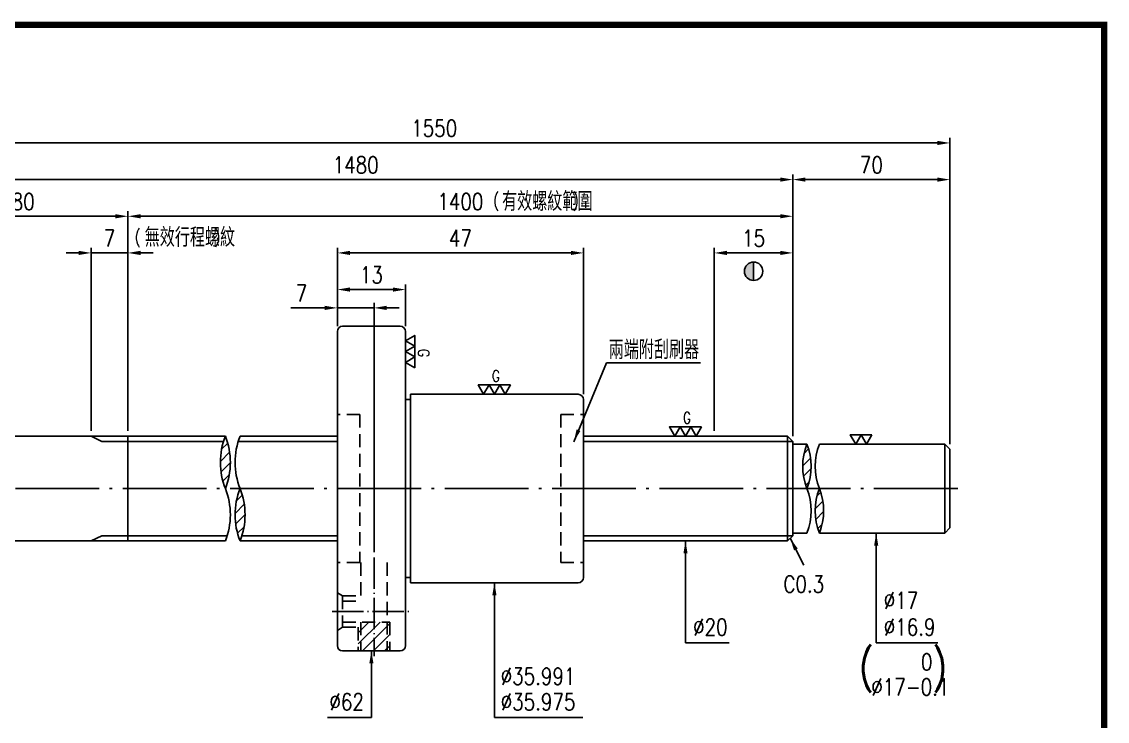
# Model space of a CAD drawing. Header units: millimetres. Extents: x 5710 to 6064, y -305 to -54.
# Drawn here: x 5856.4 to 6063.7, y -187.7 to -54.1 of the extents above; entities that cross this region are included whole.
import ezdxf
from ezdxf.enums import TextEntityAlignment as Align

# ---------------------------------------------------------------- set-up
doc = ezdxf.new("R2010")
doc.units = ezdxf.units.MM
doc.header["$LTSCALE"] = 10
doc.linetypes.add('C', pattern=[2.5625, 2, -0.25, 0.0625, -0.25])
doc.linetypes.add('H', pattern=[0.75, 0.5, -0.25])
doc.layers.get('0').update_dxf_attribs({"linetype": 'CONTINUOUS'})
doc.layers.get('DEFPOINTS').update_dxf_attribs({"linetype": 'CONTINUOUS'})
for name, color, linetype in [('04', 4, 'CONTINUOUS'), ('\\M+5B3DF\\M+5B4E7\\M+598CB\\M+5D7A2', 6, 'CONTINUOUS'), ('C', 1, 'C'), ('H', 5, 'H')]:
    doc.layers.add(name, color=color, linetype=linetype)
doc.styles.add('SIMPLEX', font='SIMPLEX.shx', dxfattribs={"width": 0.8, "height": 3.2, "bigfont": 'chineset.shx'})
doc.styles.get("Standard").update_dxf_attribs({"font": 'TXT', "width": 0.8, "bigfont": 'CHINESET'})
doc.dimstyles.new('STANDARD$0', dxfattribs={"dimscale": 0, "dimtxt": 3.2, "dimasz": 2.4, "dimexe": 1, "dimexo": 1, "dimgap": 1.2, "dimtad": 1, "dimdec": 3, "dimrnd": 0.0005, "dimdsep": 46, "dimtxsty": 'SIMPLEX', "dimcen": 0, "dimclrd": 6, "dimclre": 6, "dimclrt": 3, "dimadec": 1, "dimazin": 2, "dimtp": -0.1, "dimtm": 0.2, "dimtfac": 1, "dimtdec": 3, "dimtmove": 2, "dimatfit": 3, "dimfxl": 0, "dimtvp": 0.790698, "dimarcsym": 0})
doc.dimstyles.new('STANDARD$7', dxfattribs={"dimscale": 0, "dimtxt": 3.2, "dimasz": 2.4, "dimexe": 0.5, "dimexo": 1, "dimgap": 1.2, "dimtad": 1, "dimdec": 3, "dimrnd": 0.0005, "dimdsep": 46, "dimtxsty": 'SIMPLEX', "dimcen": 0, "dimclrd": 6, "dimclre": 6, "dimclrt": 3, "dimadec": 1, "dimazin": 2, "dimtp": -0.1, "dimtm": 0.2, "dimtfac": 1, "dimtdec": 3, "dimtmove": 2, "dimatfit": 3, "dimfxl": 0, "dimtvp": 0.790698, "dimarcsym": 0})
pattern_1 = [(45, (5333.028, -143.2382), (-1.0606602, 1.0606602), [])]

# ---------------------------------------------------------------- blocks, each defined once
blk = doc.blocks.new('*D23')
at = {"color": 6, "lineweight": -2}
for p, q in [((5916.68, -112.24), (5916.68, -104.24)), ((5919.08, -105.24), (5927.28, -105.24)), ((5929.68, -112.24), (5929.68, -104.24))]:
    blk.add_line(p, q, dxfattribs=at)
at = {"color": 6}
for points in [[(5919.08, -104.84), (5919.08, -105.64), (5916.68, -105.24)], [(5927.28, -104.84), (5927.28, -105.64), (5929.68, -105.24)]]:
    blk.add_solid(points, dxfattribs=at)
at = {"layer": 'DEFPOINTS', "color": 0}
for p in [(5929.68, -105.24), (5916.68, -113.24), (5929.68, -113.24)]:
    blk.add_point(p, dxfattribs=at)
at = {"color": 3, "insert": (5923.18, -102.44), "char_height": 3.2, "attachment_point": 5, "style": 'SIMPLEX'}
blk.add_mtext('13', dxfattribs=at)
blk = doc.blocks.new('*D24')
at = {"color": 6, "lineweight": -2}
for p, q in [((5916.68, -112.24), (5916.68, -97.24)), ((5963.68, -125.24), (5963.68, -97.24)), ((5919.08, -98.24), (5961.28, -98.24))]:
    blk.add_line(p, q, dxfattribs=at)
at = {"color": 6}
for points in [[(5919.08, -97.84), (5919.08, -98.64), (5916.68, -98.24)], [(5961.28, -97.84), (5961.28, -98.64), (5963.68, -98.24)]]:
    blk.add_solid(points, dxfattribs=at)
at = {"layer": 'DEFPOINTS', "color": 0}
for p in [(5963.68, -98.24), (5916.68, -113.24), (5963.68, -126.24)]:
    blk.add_point(p, dxfattribs=at)
at = {"color": 3, "insert": (5940.18, -95.44), "char_height": 3.2, "attachment_point": 5, "style": 'SIMPLEX'}
blk.add_mtext('47', dxfattribs=at)
blk = doc.blocks.new('*D25')
at = {"color": 6, "lineweight": -2}
for p, q in [((5876.68, -132.24), (5876.68, -90.24)), ((6003.68, -133.24), (6003.68, -90.24)), ((5879.08, -91.24), (6001.28, -91.24))]:
    blk.add_line(p, q, dxfattribs=at)
at = {"color": 6}
for points in [[(5879.08, -90.84), (5879.08, -91.64), (5876.68, -91.24)], [(6001.28, -90.84), (6001.28, -91.64), (6003.68, -91.24)]]:
    blk.add_solid(points, dxfattribs=at)
at = {"layer": 'DEFPOINTS', "color": 0}
for p in [(6003.68, -91.24), (5876.68, -133.24), (6003.68, -134.24)]:
    blk.add_point(p, dxfattribs=at)
at = {"color": 3, "insert": (5940.18, -88.44), "char_height": 3.2, "attachment_point": 5, "style": 'SIMPLEX'}
blk.add_mtext('1400', dxfattribs=at)
blk = doc.blocks.new('*D26')
at = {"color": 6, "lineweight": -2}
for p, q in [((5836.68, -133.24), (5836.68, -90.24)), ((5876.68, -132.24), (5876.68, -90.24)), ((5839.08, -91.24), (5874.28, -91.24))]:
    blk.add_line(p, q, dxfattribs=at)
at = {"color": 6}
for points in [[(5839.08, -90.84), (5839.08, -91.64), (5836.68, -91.24)], [(5874.28, -90.84), (5874.28, -91.64), (5876.68, -91.24)]]:
    blk.add_solid(points, dxfattribs=at)
at = {"layer": 'DEFPOINTS', "color": 0}
for p in [(5876.68, -91.24), (5836.68, -134.24), (5876.68, -133.24)]:
    blk.add_point(p, dxfattribs=at)
at = {"color": 3, "insert": (5856.68, -88.44), "char_height": 3.2, "attachment_point": 5, "style": 'SIMPLEX'}
blk.add_mtext('80', dxfattribs=at)
blk = doc.blocks.new('*D27')
at = {"color": 6, "lineweight": -2}
for p, q in [((5869.68, -132.24), (5869.68, -97.24)), ((5876.68, -132.24), (5876.68, -97.24)), ((5867.28, -98.24), (5864.88, -98.24)), ((5869.68, -98.24), (5876.68, -98.24)), ((5879.08, -98.24), (5881.48, -98.24))]:
    blk.add_line(p, q, dxfattribs=at)
at = {"color": 6}
for points in [[(5867.28, -97.84), (5867.28, -98.64), (5869.68, -98.24)], [(5879.08, -97.84), (5879.08, -98.64), (5876.68, -98.24)]]:
    blk.add_solid(points, dxfattribs=at)
at = {"layer": 'DEFPOINTS', "color": 0}
for p in [(5876.68, -98.24), (5869.68, -133.24), (5876.68, -133.24)]:
    blk.add_point(p, dxfattribs=at)
at = {"color": 3, "insert": (5873.18, -95.44), "char_height": 3.2, "attachment_point": 5, "style": 'SIMPLEX'}
blk.add_mtext('7', dxfattribs=at)
blk = doc.blocks.new('*D28')
at = {"color": 6, "lineweight": -2}
for p, q in [((5836.68, -133.24), (5836.68, -83.24)), ((5839.08, -84.24), (6001.28, -84.24)), ((6003.68, -133.24), (6003.68, -83.24))]:
    blk.add_line(p, q, dxfattribs=at)
at = {"color": 6}
for points in [[(5839.08, -83.84), (5839.08, -84.64), (5836.68, -84.24)], [(6001.28, -83.84), (6001.28, -84.64), (6003.68, -84.24)]]:
    blk.add_solid(points, dxfattribs=at)
at = {"layer": 'DEFPOINTS', "color": 0}
for p in [(6003.68, -84.24), (5836.68, -134.24), (6003.68, -134.24)]:
    blk.add_point(p, dxfattribs=at)
at = {"color": 3, "insert": (5920.18, -81.44), "char_height": 3.2, "attachment_point": 5, "style": 'SIMPLEX'}
blk.add_mtext('1480', dxfattribs=at)
blk = doc.blocks.new('*D29')
at = {"color": 6, "lineweight": -2}
for p, q in [((6003.68, -133.24), (6003.68, -83.24)), ((6006.08, -84.24), (6031.28, -84.24)), ((6033.68, -134.74), (6033.68, -83.24))]:
    blk.add_line(p, q, dxfattribs=at)
at = {"color": 6}
for points in [[(6006.08, -83.84), (6006.08, -84.64), (6003.68, -84.24)], [(6031.28, -83.84), (6031.28, -84.64), (6033.68, -84.24)]]:
    blk.add_solid(points, dxfattribs=at)
at = {"layer": 'DEFPOINTS', "color": 0}
for p in [(6033.68, -84.24), (6003.68, -134.24), (6033.68, -135.74)]:
    blk.add_point(p, dxfattribs=at)
at = {"color": 3, "insert": (6018.68, -81.44), "char_height": 3.2, "attachment_point": 5, "style": 'SIMPLEX'}
blk.add_mtext('70', dxfattribs=at)
blk = doc.blocks.new('*D30')
at = {"color": 6, "lineweight": -2}
for p, q in [((5836.68, -133.24), (5836.68, -76.24)), ((6033.68, -134.74), (6033.68, -76.24)), ((5839.08, -77.24), (6031.28, -77.24))]:
    blk.add_line(p, q, dxfattribs=at)
at = {"color": 6}
for points in [[(5839.08, -76.84), (5839.08, -77.64), (5836.68, -77.24)], [(6031.28, -76.84), (6031.28, -77.64), (6033.68, -77.24)]]:
    blk.add_solid(points, dxfattribs=at)
at = {"layer": 'DEFPOINTS', "color": 0}
for p in [(6033.68, -77.24), (5836.68, -134.24), (6033.68, -135.74)]:
    blk.add_point(p, dxfattribs=at)
at = {"color": 3, "insert": (5935.18, -74.44), "char_height": 3.2, "attachment_point": 5, "style": 'SIMPLEX'}
blk.add_mtext('1550', dxfattribs=at)
blk = doc.blocks.new('ins2')
at = {"color": 0}
for points in [[(-0.68, 1.19), (-2.05, 1.19), (-1.37, 0)], [(0.68, 1.19), (-0.68, 1.19), (0, 0)], [(2.05, 1.19), (0.68, 1.19), (1.37, 0)]]:
    blk.add_lwpolyline(points, close=True, dxfattribs=at)
at = {"color": 0, "style": 'SIMPLEX', "width": 0.8}
blk.add_text('G', height=1.43, dxfattribs=at).set_placement((-0.33, 2.33), align=Align.MIDDLE_LEFT)
blk = doc.blocks.new('ins1')
at = {"color": 0}
for points in [[(0, 1.19), (-1.37, 1.19), (-0.68, 0)], [(1.37, 1.19), (0, 1.19), (0.68, 0)]]:
    blk.add_lwpolyline(points, close=True, dxfattribs=at)
blk = doc.blocks.new('*D35')
at = {"color": 6, "lineweight": -2}
for p, q in [((5988.68, -132.24), (5988.68, -97.24)), ((6003.68, -133.24), (6003.68, -97.24)), ((6001.28, -98.24), (5991.08, -98.24))]:
    blk.add_line(p, q, dxfattribs=at)
at = {"color": 6}
for points in [[(5991.08, -97.84), (5991.08, -98.64), (5988.68, -98.24)], [(6001.28, -97.84), (6001.28, -98.64), (6003.68, -98.24)]]:
    blk.add_solid(points, dxfattribs=at)
at = {"layer": 'DEFPOINTS', "color": 0}
for p in [(5988.68, -98.24), (5988.68, -133.24), (6003.68, -134.24)]:
    blk.add_point(p, dxfattribs=at)
at = {"color": 3, "insert": (5996.18, -95.44), "char_height": 3.2, "attachment_point": 5, "style": 'SIMPLEX'}
blk.add_mtext('15', dxfattribs=at)
blk = doc.blocks.new('ins3')
blk.add_hatch(color=0).paths.add_polyline_path([(-1.75, 0, 0.414214), (0, -1.75), (0, 1.75, 0.414214)])
at = {"color": 0}
blk.add_lwpolyline([(0, 1.75), (0, -1.75)], dxfattribs=at)
blk.add_circle((0, 0), 1.75, dxfattribs=at)
blk = doc.blocks.new('*D37')
at = {"color": 6, "lineweight": -2}
for p, q in [((5916.68, -112.24), (5916.68, -107.74)), ((5923.68, -155.39), (5923.68, -107.74)), ((5914.28, -108.74), (5907.77, -108.74)), ((5923.68, -108.74), (5916.68, -108.74)), ((5926.08, -108.74), (5928.48, -108.74))]:
    blk.add_line(p, q, dxfattribs=at)
at = {"color": 6}
for points in [[(5914.28, -108.34), (5914.28, -109.14), (5916.68, -108.74)], [(5926.08, -108.34), (5926.08, -109.14), (5923.68, -108.74)]]:
    blk.add_solid(points, dxfattribs=at)
at = {"layer": 'DEFPOINTS', "color": 0}
for p in [(5923.68, -108.74), (5916.68, -113.24), (5923.68, -156.39)]:
    blk.add_point(p, dxfattribs=at)
at = {"color": 3, "insert": (5909.82, -105.94), "char_height": 3.2, "attachment_point": 5, "style": 'SIMPLEX'}
blk.add_mtext('7', dxfattribs=at)

msp = doc.modelspace()

# ---------------------------------------------------------------- hatches: boundary and pattern name
at = {"layer": '04'}
h = msp.add_hatch(dxfattribs=at)
h.set_pattern_fill('_USER', color=256, scale=1.5, angle=45, style=0, pattern_type=0)
h.set_pattern_definition([(45, (5380.0494, -143.2382), (-1.06066, 1.06066), [])])
h.paths.add_polyline_path([(5895.2892, -133.2382, 0.19059164), (5895.2892, -143.2382, 0.19059164)])
h.paths.add_polyline_path([(5898.0963, -143.2382, 0.19059164), (5898.0963, -153.2382, 0.19059164)])
h = msp.add_hatch(dxfattribs=at)
h.set_pattern_fill('_USER', color=256, scale=1.5, angle=45, style=0, pattern_type=0)
h.set_pattern_definition(pattern_1)
h.paths.add_polyline_path([(6006.3665, -134.7382, 0.19059164), (6006.3665, -143.2382, 0.19059164)])
h.paths.add_polyline_path([(6008.7526, -143.2382, 0.19059164), (6008.7526, -151.7382, 0.19059164)])
h = msp.add_hatch(dxfattribs=at)
h.set_pattern_fill('_USER', color=256, scale=1.5, angle=45, style=0, pattern_type=0)
h.set_pattern_definition(pattern_1)
h.paths.add_polyline_path([(5921.1781, -169.7382), (5920.6781, -169.7382), (5920.6781, -174.2382), (5921.1781, -174.2382)])
h.paths.add_polyline_path([(5923.6781, -168.7382), (5921.1781, -168.7382), (5921.1781, -174.2382), (5923.6781, -174.2382)])
h.paths.add_polyline_path([(5926.1781, -168.7382), (5923.6781, -168.7382), (5923.6781, -174.2382), (5926.1781, -174.2382)])
h.paths.add_polyline_path([(5926.6781, -168.7382), (5926.1781, -168.7382), (5926.1781, -174.2382), (5926.6781, -174.2382)])

# ---------------------------------------------------------------- linework, layer by layer
for p, q in [((5916.6781, -113.2382), (5916.6781, -173.2382)), ((5917.6781, -112.2382), (5928.6781, -112.2382)), ((5929.6781, -113.2382), (5929.6781, -173.2382)), ((5929.6781, -126.2382), (5930.6781, -126.2382)), ((5930.6781, -125.2382), (5962.6781, -125.2382)), ((5930.6781, -125.2382), (5930.6781, -161.2382)), ((5963.6781, -126.2382), (5963.6781, -160.2382)), ((5851.0749, -133.2382), (5876.6781, -133.2382)), ((5876.6781, -133.2382), (5876.6781, -153.2382)), ((5876.6781, -133.2382), (5895.2892, -133.2382)), ((5898.0963, -133.2382), (5916.6781, -133.2382)), ((6002.6781, -133.2382), (5963.6781, -133.2382)), ((6002.6781, -133.2382), (6003.6781, -134.2382)), ((6002.6781, -153.2382), (6002.6781, -133.2382)), ((6003.6781, -134.2382), (6003.6781, -152.2382)), ((6003.6781, -134.7382), (6006.3665, -134.7382)), ((6008.7526, -134.7382), (6032.6781, -134.7382)), ((6032.6781, -134.7382), (6033.6781, -135.7382)), ((6032.6781, -151.7382), (6032.6781, -134.7382)), ((6033.6781, -135.7382), (6033.6781, -150.7382)), ((6033.6781, -150.7382), (6032.6781, -151.7382)), ((5851.0749, -153.2382), (5876.6781, -153.2382)), ((5876.6781, -153.2382), (5895.2892, -153.2382)), ((5898.0963, -153.2382), (5916.6781, -153.2382)), ((6002.6781, -153.2382), (5963.6781, -153.2382)), ((6003.6781, -152.2382), (6002.6781, -153.2382)), ((6003.6781, -151.7382), (6006.3665, -151.7382)), ((6008.7526, -151.7382), (6032.6781, -151.7382)), ((5929.6781, -160.2382), (5930.6781, -160.2382)), ((5930.6781, -161.2382), (5962.6781, -161.2382)), ((5917.6781, -174.2382), (5928.6781, -174.2382))]:
    msp.add_line(p, q)
at = {"color": 6}
for p, q in [((5983.1781, -172.6683), (5991.5434, -172.6683)), ((6019.5971, -172.6683), (6031.375, -172.6683)), ((5914.8127, -186.9392), (5923.1781, -186.9392)), ((5946.6781, -186.9392), (5963.548, -186.9392))]:
    msp.add_line(p, q, dxfattribs=at)
at = {"const_width": 1.1726}
msp.add_lwpolyline([(5710.4627, -304.5348), (6063.1519, -304.5348), (6063.1519, -54.6756), (5710.4627, -54.6756)], close=True, dxfattribs=at)
for centre, radius, start, end in [((5917.6781, -113.2382), 1, 90, 180), ((5928.6781, -113.2382), 1, 0, 90), ((5962.6781, -126.2382), 1, 360, 90), ((5907.9298, -138.2382), 13.5935, 158.418638, 201.581362), ((5882.6486, -138.2382), 13.5935, 338.418638, 21.581362), ((5910.7369, -138.2382), 13.5935, 158.418638, 201.581362), ((6017.111, -138.9882), 11.5545, 158.418638, 201.581362), ((5995.622, -138.9882), 11.5545, 338.418638, 21.581362), ((6019.4971, -138.9882), 11.5545, 158.418638, 201.581362), ((5882.6486, -148.2382), 13.5935, 338.418638, 21.581362), ((5910.7369, -148.2382), 13.5935, 158.418638, 201.581362), ((5885.4557, -148.2382), 13.5935, 338.418638, 21.581362), ((5995.622, -147.4882), 11.5545, 338.418638, 21.581362), ((6019.4971, -147.4882), 11.5545, 158.418638, 201.581362), ((5998.0081, -147.4882), 11.5545, 338.418638, 21.581362), ((5962.6781, -160.2382), 1, 270, 360), ((5917.6781, -173.2382), 1, 180, 270), ((5928.6781, -173.2382), 1, 270, 0)]:
    msp.add_arc(centre, radius, start, end)
at = {"layer": '04'}
for p, q in [((5871.6781, -134.2382), (5869.6781, -133.2382)), ((5871.6781, -134.2382), (5894.9381, -134.2382)), ((5897.7452, -134.2382), (5916.6781, -134.2382)), ((6003.6781, -134.2382), (5963.6781, -134.2382)), ((5871.6781, -152.2382), (5869.6781, -153.2382)), ((5871.6781, -152.2382), (5895.6403, -152.2382)), ((5898.4474, -152.2382), (5916.6781, -152.2382)), ((6003.6781, -152.2382), (5963.6781, -152.2382))]:
    msp.add_line(p, q, dxfattribs=at)
at = {"layer": '\\M+5B3DF\\M+5B4E7\\M+598CB\\M+5D7A2'}
msp.add_line((5968.0842, -119.2382), (5986.0421, -119.2382), dxfattribs=at)
at = {"layer": 'C', "ltscale": 0.8}
msp.add_line((5834.6781, -143.2382), (6035.6781, -143.2382), dxfattribs=at)
at = {"layer": 'C', "ltscale": 0.3}
for p, q in [((5923.6781, -156.3882), (5923.6781, -175.2382)), ((5915.6781, -166.7382), (5930.6781, -166.7382))]:
    msp.add_line(p, q, dxfattribs=at)
at = {"layer": 'H', "ltscale": 0.5}
for p, q in [((5920.9781, -129.0882), (5916.6781, -129.0882)), ((5920.9781, -129.0882), (5920.9781, -157.3882)), ((5959.3781, -129.0882), (5963.6781, -129.0882)), ((5959.3781, -129.0882), (5959.3781, -157.3882)), ((5920.9781, -157.3882), (5916.6781, -157.3882)), ((5921.1781, -157.3882), (5921.1781, -164.7382)), ((5926.1781, -157.3882), (5926.1781, -174.2382)), ((5959.3781, -157.3882), (5963.6781, -157.3882)), ((5917.6781, -163.7382), (5916.6781, -163.1609)), ((5917.6781, -163.7382), (5921.1781, -163.7382)), ((5917.6781, -163.7382), (5917.6781, -169.7382)), ((5917.6781, -164.7382), (5921.1781, -164.7382)), ((5917.6781, -169.7382), (5916.6781, -170.3156)), ((5917.6781, -168.7382), (5926.6781, -168.7382)), ((5917.6781, -169.7382), (5921.1781, -169.7382)), ((5920.6781, -169.7382), (5920.6781, -174.2382)), ((5921.1781, -168.7382), (5921.1781, -174.2382)), ((5926.6781, -168.7382), (5926.6781, -174.2382))]:
    msp.add_line(p, q, dxfattribs=at)

# ---------------------------------------------------------------- block references
at = {"color": 3}
msp.add_blockref('ins3', (5996.1781, -101.7382), dxfattribs=at)
at = {"color": 3, "xscale": 1.5, "yscale": 1.5, "zscale": 1.5, "rotation": 270}
msp.add_blockref('ins2', (5929.6781, -117.0798), dxfattribs=at)
at = {"color": 3, "xscale": 1.5, "yscale": 1.5, "zscale": 1.5}
for name, p in [('ins2', (5946.6781, -125.2382)), ('ins2', (5983.1781, -133.2382)), ('ins1', (6016.6998, -134.7382))]:
    msp.add_blockref(name, p, dxfattribs=at)

# ---------------------------------------------------------------- texts
at = {"char_height": 2, "attachment_point": 7, "style": 'SIMPLEX'}
for insert in [(5946.4297, -90.1999), (5877.9482, -97.1424)]:
    msp.add_mtext('{\\H1.2x;(         \\H0.66667x; \\H1.5x; )}', dxfattribs=dict(at, insert=insert))
at = {"char_height": 3.6, "attachment_point": 7}
for s, insert in [('有效螺紋範圍', (5948.1404, -90.2406)), ('無效行程螺紋', (5879.8802, -97.0786))]:
    msp.add_mtext(s, dxfattribs=dict(at, insert=insert))
at = {"color": 3, "insert": (5968.5061, -118.5348), "char_height": 3.6, "attachment_point": 7}
msp.add_mtext('兩端附刮刷器', dxfattribs=at)
at = {"attachment_point": 1, "style": 'SIMPLEX'}
for s, insert, char_height, width in [('{\\C3;C0.3}', (6001.8696, -159.8895), 3.2, 3.433539), ('{\\C3;%%C17}', (6021.0424, -162.9955), 3.2, 3.433539), ('{\\C3;%%C20}', (5984.6234, -168.1025), 3.2, 3.433539), ('{\\C3;%%C16.9}', (6021.0424, -168.1025), 3.2, 3.433539), ('{\\C3;(   \\H0.16667x;  \\H6x;)}', (6016.3069, -174.1824), 6, 41.54485), ('{\\C3;0}', (6028.1462, -174.746), 3.2, 3.433539), ('{\\C3;%%C35.991}', (5947.8816, -177.4925), 3.2, 3.433539), ('{\\C3;%%C17-0.1}', (6018.6615, -179.5336), 3.2, 3.433539), ('{\\C3;%%C62}', (5915.1644, -182.3733), 3.2, 3.433539), ('{\\C3;%%C35.975}', (5947.8816, -182.3733), 3.2, 3.433539)]:
    msp.add_mtext(s, dxfattribs=dict(at, insert=insert, char_height=char_height, width=width))

# ---------------------------------------------------------------- dimensions: what is measured, and where the dimension line sits
for base, p1, p2, text, picture, middle in [((6033.6781, -77.2382), (5836.6781, -134.2382), (6033.6781, -135.7382), '1550', '*D30', (5935.1781, -74.4382)), ((6003.6781, -84.2382), (5836.6781, -134.2382), (6003.6781, -134.2382), '1480', '*D28', (5920.1781, -81.4382)), ((6033.6781, -84.2382), (6003.6781, -134.2382), (6033.6781, -135.7382), '70', '*D29', (6018.6781, -81.4382)), ((5876.6781, -91.2382), (5836.6781, -134.2382), (5876.6781, -133.2382), '80', '*D26', (5856.6781, -88.4382)), ((6003.6781, -91.2382), (5876.6781, -133.2382), (6003.6781, -134.2382), '1400', '*D25', (5940.1781, -88.4382))]:
    dim = msp.add_linear_dim(base=base, p1=p1, p2=p2, text=text, dimstyle='STANDARD$0', override={"dimscale": 1, "dimrnd": 0, "dimadec": 3, "dimtmove": 0, "dimarcsym": 1})
    dim.commit()
    dim.dimension.update_dxf_attribs({"geometry": picture, "text_midpoint": middle})
for base, p1, p2, picture, middle in [((5876.6781, -98.2382), (5869.6781, -133.2382), (5876.6781, -133.2382), '*D27', (5873.1781, -95.4382)), ((5963.6781, -98.2382), (5916.6781, -113.2382), (5963.6781, -126.2382), '*D24', (5940.1781, -95.4382)), ((5988.6781, -98.2382), (6003.6781, -134.2382), (5988.6781, -133.2382), '*D35', (5996.1781, -95.4382)), ((5929.6781, -105.2382), (5916.6781, -113.2382), (5929.6781, -113.2382), '*D23', (5923.1781, -102.4382))]:
    dim = msp.add_linear_dim(base=base, p1=p1, p2=p2, dimstyle='STANDARD$0', override={"dimscale": 1, "dimrnd": 0, "dimadec": 3, "dimtmove": 0, "dimarcsym": 1})
    dim.commit()
    dim.dimension.update_dxf_attribs({"geometry": picture, "text_midpoint": middle})
dim = msp.add_linear_dim(base=(5923.6781, -108.7382), p1=(5916.6781, -113.2382), p2=(5923.6781, -156.3882), dimstyle='STANDARD$0', override={"dimscale": 1, "dimrnd": 0, "dimadec": 3, "dimtmove": 0, "dimarcsym": 1})
dim.commit()
dim.dimension.update_dxf_attribs({"geometry": '*D37', "text_midpoint": (5909.8247, -108.7382), "dimtype": 160})

# ---------------------------------------------------------------- leaders
for points in [[(5961.823, -134.3071), (5968.0842, -119.2382)], [(5983.1781, -153.2382), (5983.1781, -172.6683)], [(6003.1781, -152.7382), (6005.7644, -157.8417)], [(6019.5971, -151.7382), (6019.5971, -172.6683)], [(5946.6781, -161.2382), (5946.6781, -186.9392)], [(5923.1781, -174.2382), (5923.1781, -186.9392)]]:
    msp.add_leader(points, dimstyle='STANDARD$7', override={"dimscale": 1, "dimexe": 1, "dimgap": 1.2, "dimtad": 0, "dimrnd": 0, "dimadec": 3, "dimtmove": 0, "dimarcsym": 1})

doc.saveas('drawing.dxf')
